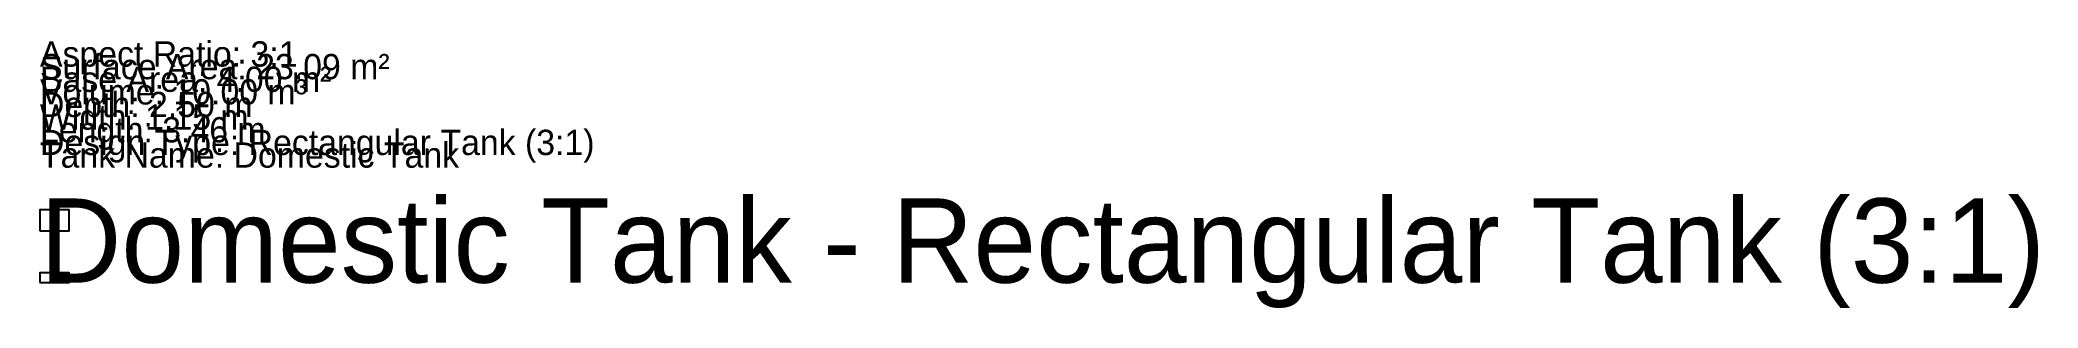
# Model space of a CAD drawing. Header units: metres. Extents: x 0 to 237, y -3 to 29.
import ezdxf

# ---------------------------------------------------------------- set-up
doc = ezdxf.new("R2010")
doc.units = ezdxf.units.M

msp = doc.modelspace()

# ---------------------------------------------------------------- linework, layer by layer
at = {"color": 2}
msp.add_lwpolyline([(0, 6.15), (3.46, 6.15), (3.46, 8.65), (0, 8.65), (0, 6.15)], dxfattribs=at)
at = {"color": 1}
msp.add_lwpolyline([(0, 0), (3.46, 0), (3.46, 1.15), (0, 1.15), (0, 0)], dxfattribs=at)

# ---------------------------------------------------------------- texts
for s, height, p in [('Aspect Ratio: 3:1', 3, (0, 25.65)), ('Surface Area: 23.09 m²', 3, (0, 24.15)), ('Volume: 10.00 m³', 3, (0, 21.15)), ('Base Area: 4.00 m²', 3, (0, 22.65)), ('Depth: 2.50 m', 3, (0, 19.65)), ('Width: 1.15 m', 3, (0, 18.15)), ('Length: 3.46 m', 3, (0, 16.65)), ('Tank Name: Domestic Tank', 3, (0, 13.65)), ('Design Type: Rectangular Tank (3:1)', 3, (0, 15.15)), ('Domestic Tank - Rectangular Tank (3:1)', 10, (0, 0))]:
    msp.add_text(s, height=height).set_placement(p)

doc.saveas('drawing.dxf')
